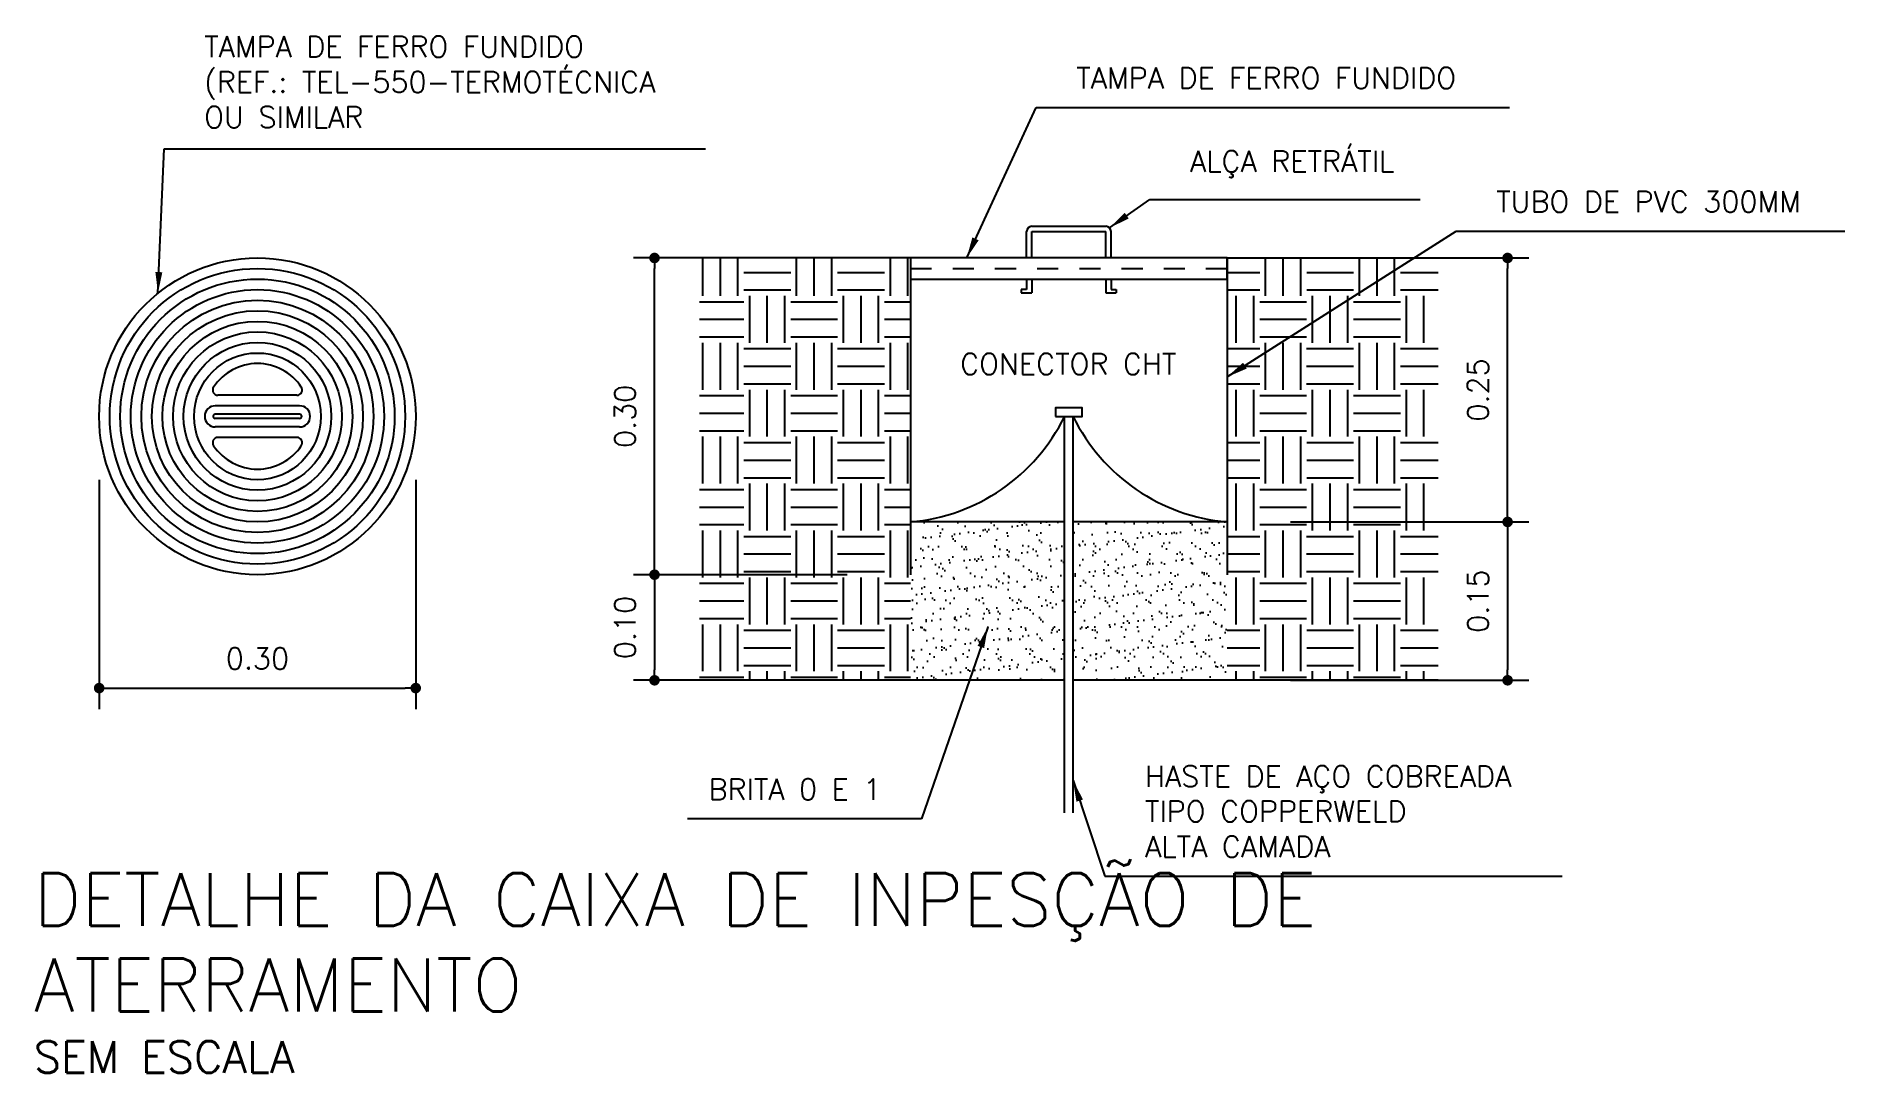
# Model space of a CAD drawing. Extents: x -6.87 to 1.7, y -0.21 to 4.7.
import ezdxf

# ---------------------------------------------------------------- set-up
doc = ezdxf.new("R2010")
doc.units = 0
doc.header["$MEASUREMENT"] = 0
doc.linetypes.add('DASHED', pattern=[19.05, 12.7, -6.35])
doc.layers.get('0').update_dxf_attribs({"linetype": 'CONTINUOUS'})
doc.layers.get('DEFPOINTS').update_dxf_attribs({"linetype": 'CONTINUOUS'})
doc.layers.add('DETALHES', color=4, linetype='CONTINUOUS')
doc.styles.add('ROMANS', font='romans.shx')
doc.styles.get("Standard").update_dxf_attribs({"font": 'sanss___.ttf', "height": 0.015})
doc.dimstyles.new('LINEAR', dxfattribs={"dimtxt": 0.1, "dimasz": 0.05, "dimexe": 0.1, "dimexo": 0.3, "dimgap": 0.09, "dimtad": 1, "dimzin": 1, "dimdsep": 46, "dimtxsty": 'ROMANS', "dimblk1": 'DOT', "dimblk2": 'DOT', "dimsah": 1, "dimcen": 0.09, "dimclrd": 1, "dimclre": 1, "dimclrt": 3, "dimadec": 0, "dimazin": 0, "dimtfac": 1, "dimtofl": 0, "dimtmove": 0, "dimatfit": 3, "dimldrblk": 'DOT', "dimfxl": 1, "dimtolj": 1, "dimtzin": 1, "dimarcsym": 0})
doc.dimstyles.new('TEXTO', dxfattribs={"dimtxt": 0.18, "dimasz": 0.18, "dimexe": 0.18, "dimexo": 0.0625, "dimgap": 0.09, "dimtad": 0, "dimtih": 1, "dimtoh": 1, "dimdec": 4, "dimzin": 0, "dimdsep": 46, "dimtxsty": 'Standard', "dimcen": 0.09, "dimadec": 0, "dimazin": 0, "dimtfac": 1, "dimtdec": 4, "dimtofl": 0, "dimtmove": 0, "dimatfit": 3, "dimfxl": 1, "dimtolj": 1, "dimtzin": 0, "dimarcsym": 0})

# ---------------------------------------------------------------- blocks, each defined once
blk = doc.blocks.new('_DOT')
at = {"color": 0, "linetype": 'ByBlock'}
blk.add_line((-0.5, 0), (-1, 0), dxfattribs=at)
at = {"color": 0, "linetype": 'ByBlock', "const_width": 0.5}
blk.add_lwpolyline([(-0.25, 0, 1), (0.25, 0, 1)], format="xyb", close=True, dxfattribs=at)
blk = doc.blocks.new('*D1')
at = {"color": 1, "linetype": 'ByBlock', "transparency": 16777216}
for p, q in [((-6.5705, 2.5984), (-6.5705, 1.5114)), ((-5.0705, 2.5984), (-5.0705, 1.5114)), ((-6.5205, 1.6114), (-5.1205, 1.6114))]:
    blk.add_line(p, q, dxfattribs=at)
at = {"layer": 'DEFPOINTS', "color": 0, "linetype": 'ByBlock', "transparency": 16777216}
for p in [(-6.5705, 2.8984), (-5.0705, 2.8984), (-5.0705, 1.6114)]:
    blk.add_point(p, dxfattribs=at)
at = {"color": 1, "linetype": 'ByBlock', "transparency": 16777216, "xscale": 0.05, "yscale": 0.05, "zscale": 0.05, "rotation": 180}
blk.add_blockref('_DOT', (-6.5705, 1.6114), dxfattribs=at)
at = {"color": 1, "linetype": 'ByBlock', "transparency": 16777216, "xscale": 0.05, "yscale": 0.05, "zscale": 0.05}
blk.add_blockref('_DOT', (-5.0705, 1.6114), dxfattribs=at)
at = {"color": 3, "linetype": 'ByBlock', "transparency": 16777216, "insert": (-5.8205, 1.7514), "char_height": 0.1, "attachment_point": 5, "style": 'ROMANS'}
blk.add_mtext('\\A1;0.30', dxfattribs=at)
blk = doc.blocks.new('*D2')
at = {"color": 1, "linetype": 'ByBlock', "transparency": 16777216}
for p, q in [((-3.026, 3.6484), (-4.039, 3.6484)), ((-3.939, 2.1984), (-3.939, 3.5984)), ((-3.026, 2.1484), (-4.039, 2.1484))]:
    blk.add_line(p, q, dxfattribs=at)
at = {"layer": 'DEFPOINTS', "color": 0, "linetype": 'ByBlock', "transparency": 16777216}
for p in [(-3.939, 3.6484), (-2.726, 3.6484), (-2.726, 2.1484)]:
    blk.add_point(p, dxfattribs=at)
at = {"color": 1, "linetype": 'ByBlock', "transparency": 16777216, "xscale": 0.05, "yscale": 0.05, "zscale": 0.05}
for p, rotation in [((-3.939, 3.6484), 90), ((-3.939, 2.1484), 270)]:
    blk.add_blockref('_DOT', p, dxfattribs=dict(at, rotation=rotation))
at = {"color": 3, "linetype": 'ByBlock', "transparency": 16777216, "insert": (-4.079, 2.8984), "char_height": 0.1, "attachment_point": 5, "rotation": 90, "style": 'ROMANS'}
blk.add_mtext('\\A1;0.30', dxfattribs=at)
blk = doc.blocks.new('*D3')
at = {"color": 1, "linetype": 'ByBlock', "transparency": 16777216}
for p, q in [((-3.026, 2.1484), (-4.039, 2.1484)), ((-3.939, 2.0984), (-3.939, 1.6984)), ((-3.026, 1.6484), (-4.039, 1.6484))]:
    blk.add_line(p, q, dxfattribs=at)
at = {"layer": 'DEFPOINTS', "color": 0, "linetype": 'ByBlock', "transparency": 16777216}
for p in [(-2.726, 2.1484), (-3.939, 1.6484), (-2.726, 1.6484)]:
    blk.add_point(p, dxfattribs=at)
at = {"color": 1, "linetype": 'ByBlock', "transparency": 16777216, "xscale": 0.05, "yscale": 0.05, "zscale": 0.05}
for p, rotation in [((-3.939, 2.1484), 90), ((-3.939, 1.6484), 270)]:
    blk.add_blockref('_DOT', p, dxfattribs=dict(at, rotation=rotation))
at = {"color": 3, "linetype": 'ByBlock', "transparency": 16777216, "insert": (-4.079, 1.8984), "char_height": 0.1, "attachment_point": 5, "rotation": 90, "style": 'ROMANS'}
blk.add_mtext('\\A1;0.10', dxfattribs=at)
blk = doc.blocks.new('*D4')
at = {"color": 1, "linetype": 'ByBlock', "transparency": 16777216}
for p, q in [((-0.926, 3.6484), (0.2031, 3.6484)), ((0.1031, 2.4484), (0.1031, 3.5984)), ((-0.926, 2.3984), (0.2031, 2.3984))]:
    blk.add_line(p, q, dxfattribs=at)
at = {"layer": 'DEFPOINTS', "color": 0, "linetype": 'ByBlock', "transparency": 16777216}
for p in [(-1.226, 3.6484), (0.1031, 3.6484), (-1.226, 2.3984)]:
    blk.add_point(p, dxfattribs=at)
at = {"color": 1, "linetype": 'ByBlock', "transparency": 16777216, "xscale": 0.05, "yscale": 0.05, "zscale": 0.05}
for p, rotation in [((0.1031, 3.6484), 90), ((0.1031, 2.3984), 270)]:
    blk.add_blockref('_DOT', p, dxfattribs=dict(at, rotation=rotation))
at = {"color": 3, "linetype": 'ByBlock', "transparency": 16777216, "insert": (-0.0369, 3.0234), "char_height": 0.1, "attachment_point": 5, "rotation": 90, "style": 'ROMANS'}
blk.add_mtext('\\A1;0.25', dxfattribs=at)
blk = doc.blocks.new('*D5')
at = {"color": 1, "linetype": 'ByBlock', "transparency": 16777216}
for p, q in [((-0.926, 2.3984), (0.2031, 2.3984)), ((0.1031, 2.3484), (0.1031, 1.6984)), ((-0.926, 1.6484), (0.2031, 1.6484))]:
    blk.add_line(p, q, dxfattribs=at)
at = {"layer": 'DEFPOINTS', "color": 0, "linetype": 'ByBlock', "transparency": 16777216}
for p in [(-1.226, 2.3984), (-1.226, 1.6484), (0.1031, 1.6484)]:
    blk.add_point(p, dxfattribs=at)
at = {"color": 1, "linetype": 'ByBlock', "transparency": 16777216, "xscale": 0.05, "yscale": 0.05, "zscale": 0.05}
for p, rotation in [((0.1031, 2.3984), 90), ((0.1031, 1.6484), 270)]:
    blk.add_blockref('_DOT', p, dxfattribs=dict(at, rotation=rotation))
at = {"color": 3, "linetype": 'ByBlock', "transparency": 16777216, "insert": (-0.0369, 2.0234), "char_height": 0.1, "attachment_point": 5, "rotation": 90, "style": 'ROMANS'}
blk.add_mtext('\\A1;0.15', dxfattribs=at)

msp = doc.modelspace()

# ---------------------------------------------------------------- hatches: boundary and pattern name
at = {"layer": 'DETALHES'}
h = msp.add_hatch(dxfattribs=at)
h.set_pattern_fill('EARTH', color=1, scale=0.035, style=0)
h.set_pattern_definition([(0, (-526.91498, -837.7196), (0.22225, 0.22225), [0.22225, -0.22225]), (0, (-526.91498, -837.63625), (0.22225, 0.22225), [0.22225, -0.22225]), (0, (-526.91498, -837.5529), (0.22225, 0.22225), [0.22225, -0.22225]), (90, (-526.8872, -837.52512), (-0.22225, 0.22225), [0.22225, -0.22225]), (90, (-526.80385, -837.52512), (-0.22225, 0.22225), [0.22225, -0.22225]), (90, (-526.7205, -837.52512), (-0.22225, 0.22225), [0.22225, -0.22225])])
h.paths.add_polyline_path([(-0.226, 3.6484), (-1.226, 3.6484), (-1.226, 2.1484), (-1.226, 1.6484), (-0.226, 1.6484)])
h.paths.add_polyline_path([(-2.726, 3.6484), (-3.726, 3.6484), (-3.726, 1.6484), (-2.726, 1.6484), (-2.726, 2.1484)])
h = msp.add_hatch(dxfattribs=at)
h.set_pattern_fill('AR-SAND', color=1, scale=0.002, style=0)
h.set_pattern_definition([(37.5, (-526.91498, -837.71959), (-0.0032000626, 0.0978826475), [0, -0.077216, 0, -0.08636, 0, -0.08255]), (7.5, (-526.91498, -837.71959), (0.089904657, 0.14336502), [0, -0.041656, 0, -0.069596, 0, -0.02667]), (327.5, (-526.97746, -837.71959), (0.158198474, 0.000287437), [0, -0.0254, 0, -0.09144, 0, -0.11938]), (317.5, (-526.97746, -837.71959), (0.15271129, 0.044585865), [0, -0.0127, 0, -0.059944, 0, -0.06858])])
h.paths.add_polyline_path([(-1.996, 2.3984), (-2.726, 2.3984), (-2.726, 2.1484), (-2.726, 1.6484), (-1.996, 1.6484)])
h.paths.add_polyline_path([(-1.226, 2.1484), (-1.226, 2.3984), (-1.956, 2.3984), (-1.956, 1.6484), (-1.226, 1.6484)])

# ---------------------------------------------------------------- linework, layer by layer
at = {"layer": 'DETALHES', "color": 2}
for p, q in [((-2.176, 3.6484), (-2.176, 3.7734)), ((-2.151, 3.7984), (-1.801, 3.7984)), ((-2.151, 3.6484), (-2.151, 3.7734)), ((-2.151, 3.7734), (-1.801, 3.7734)), ((-1.801, 3.6484), (-1.801, 3.7734)), ((-1.776, 3.6484), (-1.776, 3.7734)), ((-2.726, 3.6484), (-3.726, 3.6484)), ((-1.226, 3.6484), (-0.226, 3.6484)), ((-2.176, 3.5484), (-2.176, 3.4984)), ((-2.151, 3.5484), (-2.151, 3.4829)), ((-1.801, 3.5484), (-1.801, 3.4829)), ((-1.776, 3.5484), (-1.776, 3.4984)), ((-2.176, 3.4984), (-2.201, 3.4984)), ((-2.201, 3.4984), (-2.201, 3.4829)), ((-2.201, 3.4829), (-2.151, 3.4829)), ((-1.801, 3.4829), (-1.751, 3.4829)), ((-1.776, 3.4984), (-1.751, 3.4984)), ((-1.751, 3.4984), (-1.751, 3.4829)), ((-5.6205, 2.9484), (-6.0205, 2.9484)), ((-5.6334, 2.9984), (-6.0076, 2.9984)), ((-5.6205, 2.8484), (-6.0205, 2.8484)), ((-5.6334, 2.7984), (-6.0076, 2.7984)), ((-1.996, 2.3984), (-2.726, 2.3984)), ((-1.226, 2.3984), (-1.956, 2.3984)), ((-1.996, 1.6484), (-3.726, 1.6484)), ((-0.226, 1.6484), (-1.956, 1.6484))]:
    msp.add_line(p, q, dxfattribs=at)
at = {"layer": 'DETALHES', "color": 5}
for p, q in [((-2.726, 3.6484), (-2.726, 2.1484)), ((-1.226, 3.6484), (-1.226, 2.1484)), ((-5.6205, 2.9084), (-6.0205, 2.9084)), ((-5.6205, 2.8884), (-6.0205, 2.8884))]:
    msp.add_line(p, q, dxfattribs=at)
at = {"layer": 'DETALHES', "color": 2, "linetype": 'DASHED', "ltscale": 0.001}
msp.add_line((-2.726, 3.5984), (-1.226, 3.5984), dxfattribs=at)
at = {"layer": 'DETALHES', "color": 3}
for p, q in [((-1.996, 1.0205), (-1.996, 2.8984)), ((-1.956, 1.0205), (-1.956, 2.8984))]:
    msp.add_line(p, q, dxfattribs=at)
for points in [[(-2.726, 3.5484), (-1.226, 3.5484), (-1.226, 3.6484), (-2.726, 3.6484)], [(-2.0385, 2.8984), (-1.9135, 2.8984), (-1.9135, 2.9384), (-2.0385, 2.9384)]]:
    msp.add_lwpolyline(points, close=True, dxfattribs=at)
msp.add_circle((-5.8205, 2.8984), 0.75, dxfattribs=at)
at = {"layer": 'DETALHES', "color": 2}
for radius in [0.7, 0.65, 0.6, 0.55, 0.5, 0.45, 0.4, 0.35, 0.3]:
    msp.add_circle((-5.8205, 2.8984), radius, dxfattribs=at)
for centre, radius, start, end in [((-2.151, 3.7734), 0.025, 90, 180), ((-1.801, 3.7734), 0.025, 0, 90), ((-5.8205, 2.8984), 0.25, 33.74899, 146.25101), ((-6.0076, 3.0234), 0.025, 146.25101, 270), ((-5.6334, 3.0234), 0.025, 270, 33.74899), ((-6.0205, 2.8984), 0.05, 90, 270), ((-5.6205, 2.8984), 0.05, 270, 90), ((-6.0076, 2.7734), 0.025, 90, 213.74899), ((-5.8205, 2.8984), 0.25, 213.74899, 326.25101), ((-5.6334, 2.7734), 0.025, 326.25101, 90)]:
    msp.add_arc(centre, radius, start, end, dxfattribs=at)
at = {"layer": 'DETALHES', "color": 5}
for centre, start, end in [((-6.0205, 2.8984), 90, 270), ((-5.6205, 2.8984), 270, 90)]:
    msp.add_arc(centre, 0.01, start, end, dxfattribs=at)
at = {"layer": 'DETALHES', "color": 6}
for centre, start, end in [((-2.8025, 3.293), 274.89113, 333.92581), ((-1.1494, 3.293), 206.07419, 265.10887)]:
    msp.add_arc(centre, 0.8979, start, end, dxfattribs=at)

# ---------------------------------------------------------------- texts
at = {"layer": 'DETALHES', "color": 6, "style": 'ROMANS'}
for s, p in [('DETALHE DA CAIXA DE INPESÇÃO DE', (-6.8797, 0.4852)), ('ATERRAMENTO', (-6.8797, 0.0805))]:
    msp.add_text(s, height=0.25, dxfattribs=at).set_placement(p)
at = {"layer": 'DETALHES', "color": 4, "style": 'ROMANS'}
msp.add_text('SEM ESCALA', height=0.15, dxfattribs=at).set_placement((-6.8797, -0.2106))
at = {"layer": 'DETALHES', "color": 3, "char_height": 0.1, "style": 'ROMANS'}
for s, insert, attachment_point in [('\\PTAMPA DE FERRO FUNDIDO\\P(REF.: TEL-550-TERMOTÉCNICA\\POU SIMILAR', (-6.0731, 4.5655), 4), ('\\A1;TAMPA DE FERRO FUNDIDO', (-1.9411, 4.5008), 4), ('\\A1;ALÇA RETRÁTIL', (-1.4021, 4.0923), 4), ('\\A1;TUBO DE PVC 300MM', (0.0486, 3.9149), 4), ('HASTE DE AÇO COBREADA\\PTIPO COPPERWELD\\PALTA CAMADA', (-1.615, 1.0273), 4), ('\\A1;BRITA 0 E 1', (-2.8645, 1.1321), 6)]:
    msp.add_mtext(s, dxfattribs=dict(at, insert=insert, attachment_point=attachment_point))
at = {"layer": 'DETALHES', "color": 2, "insert": (-2.4909, 3.1959), "char_height": 0.1, "width": 1.194282, "attachment_point": 1, "style": 'ROMANS'}
msp.add_mtext('\\C4;CONECTOR CHT', dxfattribs=at)

# ---------------------------------------------------------------- dimensions: what is measured, and where the dimension line sits
at = {"layer": 'DETALHES', "color": 1}
for base, p1, p2, text, picture, middle in [((-3.939, 3.6484), (-2.726, 2.1484), (-2.726, 3.6484), '0.30', '*D2', (-4.079, 2.8984)), ((0.1031, 3.6484), (-1.226, 2.3984), (-1.226, 3.6484), '0.25', '*D4', (-0.0369, 3.0234)), ((0.1031, 1.6484), (-1.226, 2.3984), (-1.226, 1.6484), '0.15', '*D5', (-0.0369, 2.0234)), ((-3.939, 1.6484), (-2.726, 2.1484), (-2.726, 1.6484), '0.10', '*D3', (-4.079, 1.8984))]:
    dim = msp.add_linear_dim(base=base, p1=p1, p2=p2, angle=90, text=text, dimstyle='LINEAR', dxfattribs=at)
    dim.commit()
    dim.dimension.update_dxf_attribs({"geometry": picture, "text_midpoint": middle})
dim = msp.add_linear_dim(base=(-5.0705, 1.6114), p1=(-6.5705, 2.8984), p2=(-5.0705, 2.8984), text='0.30', dimstyle='LINEAR', dxfattribs=at)
dim.commit()
dim.dimension.update_dxf_attribs({"geometry": '*D1', "text_midpoint": (-5.8205, 1.7514)})

# ---------------------------------------------------------------- leaders
at = {"layer": 'DETALHES', "color": 1, "annotation_type": 0, "has_hookline": 1}
for points, hookline_direction, text_width in [([(-2.46, 3.6484), (-2.1311, 4.3608), (-2.0311, 4.3608)], 0, 2.0524), ([(-6.2919, 3.4817), (-6.2631, 4.166), (-6.1631, 4.166)], 0, 2.3762), ([(-1.7833, 3.791), (-1.5921, 3.9261), (-1.4921, 3.9261)], 0, 1.0905), ([(-1.226, 3.085), (-0.1414, 3.7749), (-0.0414, 3.7749)], 0, 1.6524), ([(-2.36, 1.9006), (-2.6745, 0.9921), (-2.7745, 0.9921)], 1, 0.919), ([(-1.956, 1.1734), (-1.805, 0.7206), (-1.705, 0.7206)], 0, 1.9762)]:
    msp.add_leader(points, dimstyle='TEXTO', override={"dimtxt": 0.1, "dimasz": 0.1, "dimexe": 0.1, "dimexo": 0.3, "dimtad": 1, "dimtih": 0, "dimtoh": 0, "dimtxsty": 'ROMANS', "dimclrd": 1, "dimclre": 1, "dimclrt": 3}, dxfattribs=dict(at, hookline_direction=hookline_direction, text_width=text_width))

doc.saveas('drawing.dxf')
